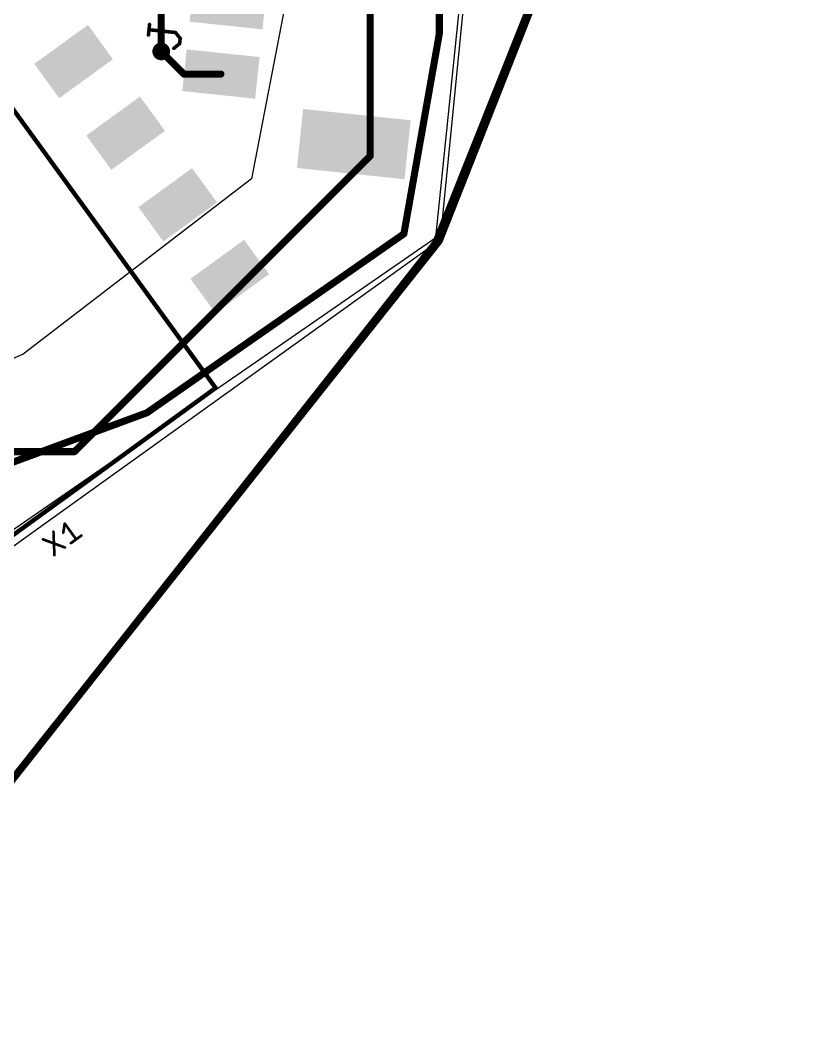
# Model space of a CAD drawing. Extents: x -0.2 to 82.8, y -0.2 to 76.
# Drawn here: x 59.92 to 82.75, y -0.15 to 29.08 of the extents above; entities that cross this region are included whole.
import ezdxf

# ---------------------------------------------------------------- set-up
doc = ezdxf.new("R2010")
doc.units = 0
for name, color, linetype in [('1', 22, 'CONTINUOUS'), ('15', 22, 'CONTINUOUS'), ('16', 175, 'CONTINUOUS'), ('18', 82, 'CONTINUOUS'), ('2', 175, 'CONTINUOUS'), ('20', 7, 'CONTINUOUS'), ('21', 253, 'CONTINUOUS'), ('25', 253, 'CONTINUOUS'), ('29', 253, 'CONTINUOUS'), ('31', 253, 'CONTINUOUS')]:
    doc.layers.add(name, color=color, linetype=linetype)

# ---------------------------------------------------------------- blocks, each defined once
blk = doc.blocks.new('RECT')
blk.add_solid([(-0.5, -0.5), (0.5, -0.5), (-0.5, 0.5), (0.5, 0.5)])
blk = doc.blocks.new('ROUNDV')
at = {"const_width": 0.5}
blk.add_lwpolyline([(0, -0.25, 1), (0, 0.25, 1), (0, -0.25)], format="xyb", dxfattribs=at)

msp = doc.modelspace()

# ---------------------------------------------------------------- linework, layer by layer
at = {"layer": '1', "const_width": 0.2032}
for points in [[(71.9328, 28.702), (71.9328, 38.2524)], [(70.9168, 22.9616), (71.9328, 28.702)], [(64.6064, 27.5448), (63.9572, 28.194)], [(65.6697, 27.5448), (64.6064, 27.5448)], [(70.9168, 22.9616), (63.5508, 17.8308)], [(63.5508, 17.8308), (55.9816, 15.0368)]]:
    msp.add_lwpolyline(points, dxfattribs=at)
at = {"layer": '1', "const_width": 0.1016}
for points in [[(71.882, 28.702, 1), (71.9836, 28.702)], [(71.9828, 28.6931, 1), (71.8828, 28.7109)], [(63.9931, 28.2299, 1), (63.9213, 28.1581)], [(64.6064, 27.5956, 1), (64.6064, 27.494)], [(64.5705, 27.5089, 1), (64.6423, 27.5807)], [(65.6697, 27.494, 1), (65.6697, 27.5956)], [(70.8668, 22.9705, 1), (70.9668, 22.9527)], [(70.9458, 22.9199, 1), (70.8878, 23.0033)], [(63.5218, 17.8725, 1), (63.5798, 17.7891)], [(63.5684, 17.7831, 1), (63.5332, 17.8785)]]:
    msp.add_lwpolyline(points, format="xyb", dxfattribs=at)
at = {"layer": '15', "const_width": 0.2032}
for points in [[(82.6516, 49.9364), (71.9328, 22.7584)], [(71.9328, 22.7584), (53.848, -0.0508)]]:
    msp.add_lwpolyline(points, dxfattribs=at)
at = {"layer": '15', "const_width": 0.1016}
for points in [[(71.8855, 22.777, 1), (71.9801, 22.7398)], [(71.9726, 22.7268, 1), (71.893, 22.79)]]:
    msp.add_lwpolyline(points, format="xyb", dxfattribs=at)
at = {"layer": '16'}
for p, q in [((71.8312, 22.86), (74.7268, 50.9524)), ((68.2752, 33.528), (66.548, 24.5364)), ((66.548, 24.5364), (59.9948, 19.5072)), ((55.5244, 11.5824), (71.8312, 22.86)), ((59.9948, 19.5072), (52.578, 16.256))]:
    msp.add_line(p, q, dxfattribs=at)
at = {"layer": '16', "const_width": 0.2032}
for points in [[(69.9516, 25.1968), (69.9516, 34.4932)], [(63.9572, 28.194), (63.9572, 30.9196)], [(61.468, 16.7132), (69.9516, 25.1968)], [(59.3344, 16.7132), (61.468, 16.7132)]]:
    msp.add_lwpolyline(points, dxfattribs=at)
at = {"layer": '16', "const_width": 0.1016}
for points in [[(63.9064, 28.194, 1), (64.008, 28.194)], [(69.9008, 25.1968, 1), (70.0024, 25.1968)], [(69.9875, 25.1609, 1), (69.9157, 25.2327)], [(61.4321, 16.7491, 1), (61.5039, 16.6773)], [(61.468, 16.6624, 1), (61.468, 16.764)]]:
    msp.add_lwpolyline(points, format="xyb", dxfattribs=at)
at = {"layer": '2', "const_width": 0.2032}
for points in [[(71.8312, 22.7076), (82.6516, 49.8348)], [(53.8988, -0.0508), (71.8312, 22.7076)]]:
    msp.add_lwpolyline(points, dxfattribs=at)
at = {"layer": '2', "const_width": 0.1016}
for points in [[(71.8711, 22.6762, 1), (71.7913, 22.739)], [(71.784, 22.7264, 1), (71.8784, 22.6888)]]:
    msp.add_lwpolyline(points, format="xyb", dxfattribs=at)
at = {"layer": '20'}
for p, q in [((71.97, 22.8), (73.94, 42.73)), ((55.7, 11.13), (71.97, 22.8))]:
    msp.add_line(p, q, dxfattribs=at)
at = {"layer": '21', "const_width": 0.127}
for points in [[(58.2773, 28.5067), (65.5182, 18.5405)], [(65.5182, 18.5405), (55.5519, 11.2995)]]:
    msp.add_lwpolyline(points, dxfattribs=at)
at = {"layer": '21', "const_width": 0.0635}
for points in [[(65.4925, 18.5218, 1), (65.5439, 18.5591)], [(65.5369, 18.5148, 1), (65.4996, 18.5662)]]:
    msp.add_lwpolyline(points, format="xyb", dxfattribs=at)
at = {"layer": '25'}
for points, const_width in [([(63.5915, 28.6648), (63.6234, 28.9682)], 0.1016), ([(64.3659, 28.7368), (63.6074, 28.8165)], 0.1016), ([(64.5016, 28.5692), (64.3659, 28.7368)], 0.1016), ([(64.3181, 28.2817), (64.4857, 28.4175)], 0.1016), ([(64.4857, 28.4175), (64.5016, 28.5692)], 0.1016), ([(61.1484, 14.3901), (61.1897, 14.6505)], 0.0762), ([(61.1897, 14.6505), (61.5184, 14.198)], 0.0762), ([(60.8675, 14.4164), (60.8946, 13.7448)], 0.0762), ([(61.3676, 14.0885), (61.6692, 14.3076)], 0.0762), ([(60.5658, 14.1973), (61.1962, 13.9639)], 0.0762)]:
    msp.add_lwpolyline(points, dxfattribs=dict(at, const_width=const_width))
for points, const_width in [([(63.6486, 28.9656, 1), (63.5981, 28.9709)], 0.0508), ([(63.5662, 28.6675, 1), (63.6167, 28.6622)], 0.0508), ([(63.6101, 28.8418, 1), (63.6048, 28.7913)], 0.0508), ([(64.3856, 28.7528, 1), (64.3462, 28.7208)], 0.0508), ([(64.3632, 28.7115, 1), (64.3686, 28.7621)], 0.0508), ([(64.4604, 28.4201, 1), (64.511, 28.4148)], 0.0508), ([(64.5017, 28.3977, 1), (64.4697, 28.4372)], 0.0508), ([(64.5269, 28.5665, 1), (64.4764, 28.5718)], 0.0508), ([(64.4819, 28.5532, 1), (64.5214, 28.5851)], 0.0508), ([(64.3021, 28.3014, 1), (64.3341, 28.262)], 0.0508), ([(61.2051, 14.6617, 1), (61.1743, 14.6393)], 0.0381), ([(61.2085, 14.6475, 1), (61.1709, 14.6535)], 0.0381), ([(60.8865, 14.4172, 1), (60.8484, 14.4156)], 0.0381), ([(61.1296, 14.3931, 1), (61.1672, 14.3871)], 0.0381), ([(61.6804, 14.2922, 1), (61.658, 14.323)], 0.0381), ([(60.5724, 14.2151, 1), (60.5592, 14.1794)], 0.0381), ([(61.3564, 14.1039, 1), (61.3788, 14.0731)], 0.0381), ([(61.503, 14.1868, 1), (61.5338, 14.2092)], 0.0381), ([(60.8755, 13.744, 1), (60.9136, 13.7456)], 0.0381), ([(61.1896, 13.9461, 1), (61.2028, 13.9818)], 0.0381)]:
    msp.add_lwpolyline(points, format="xyb", dxfattribs=dict(at, const_width=const_width))

# ---------------------------------------------------------------- block references
at = {"layer": '1'}
for p, xscale, yscale, rotation in [((65.8788, 29.5339), 1.1, 2, 264), ((61.4446, 27.9038), 1.8, 1.115, 36), ((65.6697, 27.5448), 1.1, 2, 264), ((62.9376, 25.8489), 1.8, 1.115, 36), ((69.4806, 25.5355), 1.6, 3, 264), ((64.4306, 23.794), 1.8, 1.115, 36), ((65.9235, 21.7391), 1.8, 1.115, 36)]:
    msp.add_blockref('RECT', p, dxfattribs=dict(at, xscale=xscale, yscale=yscale, rotation=rotation))
at = {"layer": '18', "xscale": 0.508, "yscale": 0.508}
msp.add_blockref('ROUNDV', (63.9572, 28.194), dxfattribs=at)
msp.add_blockref('ROUNDV', (63.9572, 28.194), dxfattribs=at)
msp.add_blockref('ROUNDV', (63.9572, 28.194), dxfattribs=at)
msp.add_blockref('ROUNDV', (63.9572, 28.194), dxfattribs=at)
at = {"layer": '29'}
for p, xscale, yscale, rotation in [((65.8788, 29.5339), 1.2016, 2.1016, 264), ((61.4446, 27.9038), 1.9016, 1.2166, 36), ((65.6697, 27.5448), 1.2016, 2.1016, 264), ((62.9376, 25.8489), 1.9016, 1.2166, 36), ((69.4806, 25.5355), 1.7016, 3.1016, 264), ((64.4306, 23.794), 1.9016, 1.2166, 36), ((65.9235, 21.7391), 1.9016, 1.2166, 36)]:
    msp.add_blockref('RECT', p, dxfattribs=dict(at, xscale=xscale, yscale=yscale, rotation=rotation))
at = {"layer": '31'}
for p, xscale, yscale, rotation in [((65.8788, 29.5339), 1.1, 2, 264), ((61.4446, 27.9038), 1.8, 1.115, 36), ((65.6697, 27.5448), 1.1, 2, 264), ((62.9376, 25.8489), 1.8, 1.115, 36), ((69.4806, 25.5355), 1.6, 3, 264), ((64.4306, 23.794), 1.8, 1.115, 36), ((65.9235, 21.7391), 1.8, 1.115, 36)]:
    msp.add_blockref('RECT', p, dxfattribs=dict(at, xscale=xscale, yscale=yscale, rotation=rotation))

doc.saveas('drawing.dxf')
